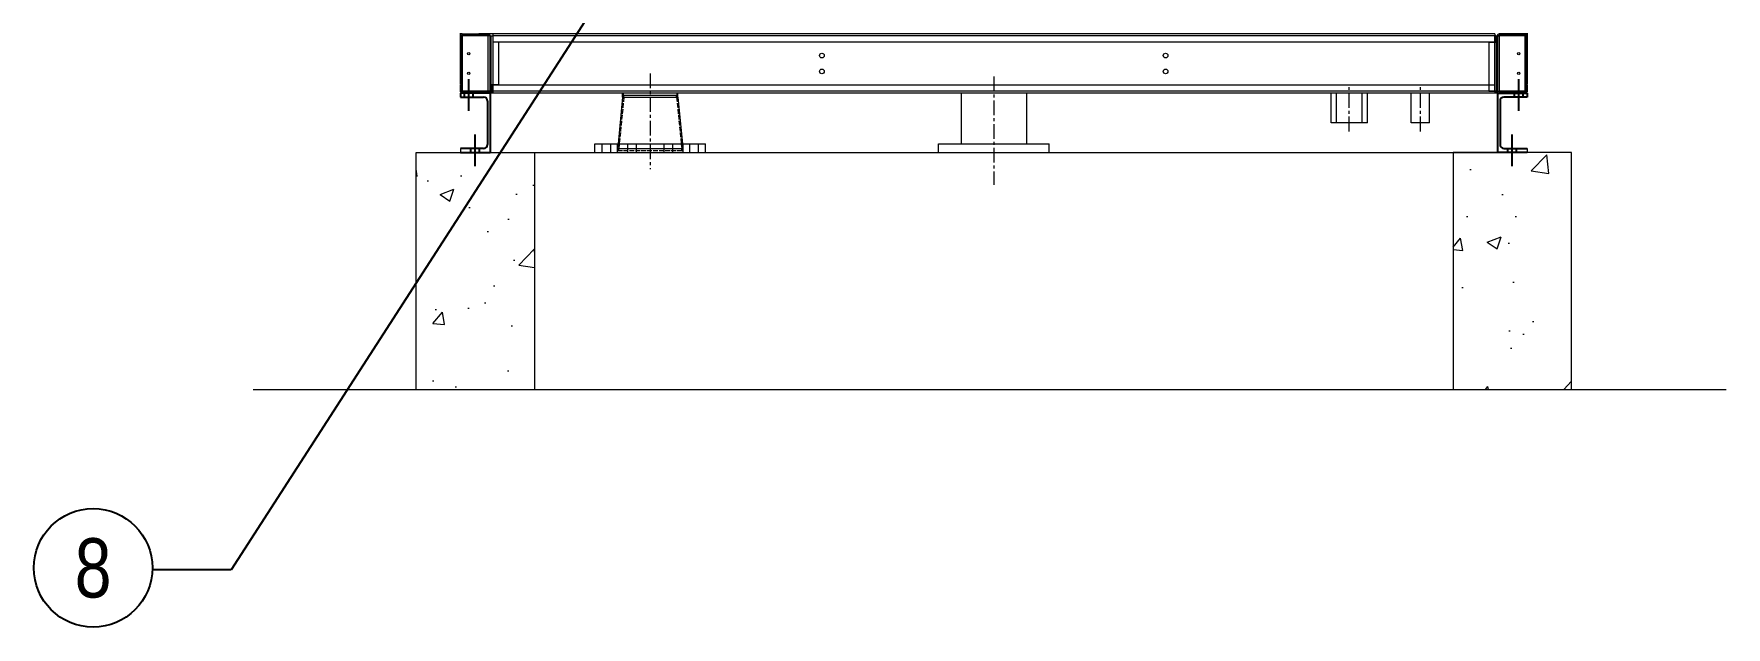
# Model space of a CAD drawing. Header units: millimetres. Extents: x -17070 to 42149, y -291348 to 30242.
# Drawn here: x 30271 to 34555, y 15678 to 17180 of the extents above; entities that cross this region are included whole.
import ezdxf
from ezdxf import colors
from ezdxf.entities.mleader import LeaderData, LeaderLine
from ezdxf.enums import TextEntityAlignment as Align
from ezdxf.math import Vec2, Vec3

# ---------------------------------------------------------------- set-up
doc = ezdxf.new("R2010")
doc.units = ezdxf.units.MM
for name, pattern in [('CENTER', [2, 1.25, -0.25, 0.25, -0.25]), ('CENTERX2', [4, 2.5, -0.5, 0.5, -0.5]), ('DASHED', [15, 12, -3])]:
    doc.linetypes.add(name, pattern=pattern)
for name, color, linetype in [('center', 1, 'CENTER'), ('냉각탑_dim', 1, 'Continuous'), ('냉각탑_text', 3, 'Continuous'), ('냉각탑_기초', 23, 'Continuous')]:
    doc.layers.add(name, color=color, linetype=linetype)
doc.styles.get("Standard").update_dxf_attribs({"font": 'arial.ttf'})

# ---------------------------------------------------------------- blocks, each defined once
blk = doc.blocks.new('2')
at = {"color": 7, "lineweight": 20, "ltscale": 0.003688}
blk.add_line((31350.6, 17175.3), (31350.6, 17181.9), dxfattribs=at)
at = {"color": 7, "lineweight": 20, "ltscale": 0.001198}
blk.add_line((31354.1, 17179.8), (31354.1, 17181.9), dxfattribs=at)
at = {"color": 7, "lineweight": 20, "ltscale": 0.036444}
for p, q in [((31355.3, 17179.9), (31420.9, 17179.9)), ((34045.9, 17179.9), (33980.3, 17179.9)), ((31355.3, 17176.7), (31420.9, 17176.7)), ((31420.9, 17175.2), (31355.3, 17175.2)), ((34045.9, 17176.7), (33980.3, 17176.7)), ((34045.9, 17175.2), (33980.3, 17175.2)), ((31420.9, 17034.6), (31355.3, 17034.6)), ((31355.3, 17034.6), (31420.9, 17034.6)), ((31355.3, 17033.1), (31420.9, 17033.1)), ((31355.3, 17029.9), (31420.9, 17029.9)), ((31355.3, 17029.9), (31420.9, 17029.9)), ((34045.9, 17034.6), (33980.3, 17034.6)), ((33980.3, 17034.6), (34045.9, 17034.6)), ((34045.9, 17033.1), (33980.3, 17033.1)), ((34045.9, 17029.9), (33980.3, 17029.9))]:
    blk.add_line(p, q, dxfattribs=at)
at = {"color": 7, "lineweight": 20, "ltscale": 0.000888889}
for p, q in [((31397.6, 17181.5), (31397.6, 17179.9)), ((32264.6, 17181.5), (32264.6, 17179.9))]:
    blk.add_line(p, q, dxfattribs=at)
at = {"color": 7, "lineweight": 20, "ltscale": 0.481667}
blk.add_line((32264.6, 17179.9), (31397.6, 17179.9), dxfattribs=at)
at = {"color": 7, "lineweight": 20}
for p, q in [((33968.9, 17179.9), (31432.3, 17179.9)), ((33968.9, 17175.2), (31432.3, 17175.2)), ((31432.3, 17159.9), (33968.9, 17159.9)), ((33968.9, 17049.9), (31432.3, 17049.9)), ((33968.9, 17034.6), (31432.3, 17034.6)), ((33968.9, 17029.9), (31432.3, 17029.9)), ((33646.5, 16954.9), (33554.5, 16954.9)), ((33803.5, 16954.9), (33757.5, 16954.9))]:
    blk.add_line(p, q, dxfattribs=at)
at = {"color": 7, "lineweight": 20, "ltscale": 0.002611}
for p, q in [((31432.3, 17179.9), (31432.3, 17175.2)), ((33968.9, 17179.9), (33968.9, 17175.2)), ((31425.6, 17175.2), (31420.9, 17175.2)), ((31427.6, 17175.2), (31432.3, 17175.2)), ((33973.6, 17157.9), (33968.9, 17157.9)), ((33975.6, 17175.2), (33980.3, 17175.2)), ((31427.6, 17051.9), (31432.3, 17051.9)), ((31425.6, 17034.6), (31420.9, 17034.6)), ((31432.3, 17034.6), (31432.3, 17029.9)), ((33968.9, 17034.6), (33968.9, 17029.9)), ((33973.6, 17034.6), (33968.9, 17034.6)), ((33975.6, 17034.6), (33980.3, 17034.6))]:
    blk.add_line(p, q, dxfattribs=at)
at = {"color": 7, "lineweight": 20, "ltscale": 0.001199}
blk.add_line((34047.1, 17181.9), (34047.1, 17179.8), dxfattribs=at)
at = {"color": 7, "lineweight": 20, "ltscale": 0.003722}
blk.add_line((34050.6, 17181.9), (34050.6, 17175.2), dxfattribs=at)
blk.add_line((34050.6, 17181.9), (34050.6, 17175.2), dxfattribs=at)
at = {"color": 7, "lineweight": 20, "ltscale": 0.0085}
for p, q in [((31350.6, 17159.9), (31350.6, 17175.2)), ((31353.8, 17159.9), (31353.8, 17175.2)), ((31432.3, 17175.2), (31432.3, 17159.9)), ((33968.9, 17157.9), (33953.6, 17157.9)), ((33968.9, 17159.9), (33968.9, 17175.2)), ((34047.4, 17175.2), (34047.4, 17159.9)), ((34050.6, 17175.2), (34050.6, 17159.9)), ((31350.6, 17034.6), (31350.6, 17049.9)), ((31353.8, 17034.6), (31353.8, 17049.9)), ((31432.3, 17051.9), (31447.6, 17051.9)), ((31432.3, 17049.9), (31432.3, 17034.6)), ((33968.9, 17034.6), (33968.9, 17049.9)), ((34047.4, 17049.9), (34047.4, 17034.6)), ((34050.6, 17049.9), (34050.6, 17034.6)), ((33953.6, 17034.6), (33968.9, 17034.6))]:
    blk.add_line(p, q, dxfattribs=at)
at = {"color": 7, "lineweight": 20, "ltscale": 0.001778}
for p, q in [((31350.6, 17159.9), (31353.8, 17159.9)), ((33973.6, 17175.2), (33970.4, 17175.2)), ((34050.6, 17159.9), (34047.4, 17159.9)), ((31350.6, 17049.9), (31353.8, 17049.9)), ((34050.6, 17049.9), (34047.4, 17049.9)), ((31427.6, 17034.6), (31430.8, 17034.6))]:
    blk.add_line(p, q, dxfattribs=at)
at = {"color": 7, "lineweight": 20, "ltscale": 0.06}
for p, q in [((31350.6, 17051.9), (31350.6, 17159.9)), ((31432.3, 17159.9), (31432.3, 17051.9)), ((31447.6, 17051.9), (31447.6, 17159.9)), ((34050.6, 17159.9), (34050.6, 17051.9))]:
    blk.add_line(p, q, dxfattribs=at)
at = {"color": 7, "lineweight": 20, "ltscale": 0.069}
for p, q in [((31354.1, 17051.9), (31354.1, 17176.1)), ((34047.1, 17176.1), (34047.1, 17051.9))]:
    blk.add_line(p, q, dxfattribs=at)
at = {"color": 7, "lineweight": 20, "ltscale": 0.078111}
for p, q in [((31355.3, 17175.2), (31355.3, 17034.6)), ((31420.9, 17034.6), (31420.9, 17175.2)), ((31425.6, 17034.6), (31425.6, 17175.2)), ((33975.6, 17175.2), (33975.6, 17034.6)), ((33980.3, 17175.2), (33980.3, 17034.6)), ((34045.9, 17034.6), (34045.9, 17175.2)), ((34045.9, 17175.2), (34045.9, 17034.6))]:
    blk.add_line(p, q, dxfattribs=at)
at = {"color": 7, "lineweight": 20, "ltscale": 0.000834306}
for p, q in [((31389.1, 17176.7), (31389.1, 17175.2)), ((34006.6, 17176.7), (34006.6, 17175.2)), ((34008.6, 17175.2), (34008.6, 17176.7))]:
    blk.add_line(p, q, dxfattribs=at)
at = {"color": 7, "lineweight": 20, "ltscale": 0.000833331}
for p, q in [((31392.6, 17176.7), (31392.6, 17175.2)), ((31394.6, 17176.7), (31394.6, 17175.2)), ((31398.1, 17176.7), (31398.1, 17175.2)), ((31414.6, 17175.2), (31414.6, 17176.7)), ((33986.6, 17175.2), (33986.6, 17176.7)), ((34003.1, 17176.7), (34003.1, 17175.2)), ((34012.1, 17175.2), (34012.1, 17176.7))]:
    blk.add_line(p, q, dxfattribs=at)
at = {"color": 7, "lineweight": 20, "ltscale": 0.0685}
for p, q in [((31427.6, 17175.2), (31427.6, 17051.9)), ((33953.6, 17157.9), (33953.6, 17034.6)), ((33968.9, 17034.6), (33968.9, 17157.9)), ((33973.6, 17034.6), (33973.6, 17157.9))]:
    blk.add_line(p, q, dxfattribs=at)
at = {"color": 7, "lineweight": 20, "ltscale": 0.009611}
for p, q in [((33968.9, 17175.2), (33968.9, 17157.9)), ((33970.4, 17175.2), (33970.4, 17157.9)), ((33973.6, 17157.9), (33973.6, 17175.2)), ((31427.6, 17051.9), (31427.6, 17034.6)), ((31430.8, 17034.6), (31430.8, 17051.9))]:
    blk.add_line(p, q, dxfattribs=at)
at = {"color": 7, "lineweight": 20, "ltscale": 0.000833333}
for p, q in [((33970.4, 17175.2), (33968.9, 17175.2)), ((31352.6, 17051.9), (31354.1, 17051.9)), ((34048.6, 17051.9), (34047.1, 17051.9)), ((31390.6, 17033.4), (31389.1, 17033.4)), ((31398.1, 17033.4), (31396.6, 17033.4)), ((31420.9, 17034.6), (31422.4, 17034.6)), ((31432.3, 17034.6), (31430.8, 17034.6)), ((33980.3, 17034.6), (33978.8, 17034.6)), ((34003.1, 17033.4), (34004.6, 17033.4)), ((34010.6, 17033.4), (34012.1, 17033.4))]:
    blk.add_line(p, q, dxfattribs=at)
at = {"color": 7, "lineweight": 20, "ltscale": 0.060001}
blk.add_line((34050.6, 17159.9), (34050.6, 17051.9), dxfattribs=at)
at = {"color": 7, "lineweight": 20, "ltscale": 0.001944}
for p, q in [((31354.1, 17051.9), (31350.6, 17051.9)), ((34047.1, 17051.9), (34050.6, 17051.9)), ((31389.1, 17033.4), (31392.6, 17033.4)), ((34012.1, 17033.4), (34008.6, 17033.4))]:
    blk.add_line(p, q, dxfattribs=at)
at = {"color": 7, "lineweight": 20, "ltscale": 0.001111}
for p, q in [((31350.6, 17051.9), (31352.6, 17051.9)), ((31427.6, 17049.9), (31425.6, 17049.9)), ((31432.3, 17051.9), (31432.3, 17049.9)), ((33975.6, 17049.9), (33973.6, 17049.9)), ((34048.6, 17051.9), (34050.6, 17051.9)), ((31394.6, 17033.4), (31396.6, 17033.4)), ((34004.6, 17033.4), (34006.6, 17033.4))]:
    blk.add_line(p, q, dxfattribs=at)
at = {"color": 7, "lineweight": 20, "ltscale": 0.010111}
for p, q in [((31354.1, 17033.7), (31354.1, 17051.9)), ((34047.1, 17051.9), (34047.1, 17033.7)), ((34047.1, 17051.9), (34047.1, 17033.7))]:
    blk.add_line(p, q, dxfattribs=at)
at = {"color": 1, "linetype": 'CENTERX2', "ltscale": 50}
for p, q in [((31371.6, 16984.9), (31371.6, 17064.9)), ((34029.6, 16984.9), (34029.6, 17064.9)), ((31388.1, 16844.9), (31388.1, 16924.9)), ((34013.1, 16844.9), (34013.1, 16924.9))]:
    blk.add_line(p, q, dxfattribs=at)
at = {"color": 7, "lineweight": 20, "ltscale": 0.000632501}
blk.add_line((31350.6, 17033.4), (31350.6, 17034.6), dxfattribs=at)
at = {"color": 7, "lineweight": 25, "ltscale": 0.008333}
for p, q in [((31350.6, 17029.9), (31350.6, 17019.9)), ((34050.6, 17029.9), (34050.6, 17019.9))]:
    blk.add_line(p, q, dxfattribs=at)
at = {"color": 7, "lineweight": 25, "ltscale": 0.125}
for p, q in [((31425.6, 17029.9), (31350.6, 17029.9)), ((33975.6, 17029.9), (34050.6, 17029.9)), ((31350.6, 16879.9), (31425.6, 16879.9)), ((34050.6, 16879.9), (33975.6, 16879.9))]:
    blk.add_line(p, q, dxfattribs=at)
at = {"color": 7, "lineweight": 25, "ltscale": 0.05125}
for p, q in [((31350.6, 17019.9), (31409.1, 17019.9)), ((34050.6, 17019.9), (33992.1, 17019.9)), ((31409.1, 16889.9), (31350.6, 16889.9)), ((33992.1, 16889.9), (34050.6, 16889.9))]:
    blk.add_line(p, q, dxfattribs=at)
at = {"color": 7, "lineweight": 20, "ltscale": 0.000665759}
blk.add_line((31354.1, 17029.9), (31355.3, 17029.9), dxfattribs=at)
at = {"color": 7, "lineweight": 20, "ltscale": 0.00066576}
blk.add_line((31354.1, 17029.9), (31355.3, 17029.9), dxfattribs=at)
at = {"color": 7, "lineweight": 20, "ltscale": 0.019278}
for p, q in [((31354.4, 17033.4), (31389.1, 17033.4)), ((31389.1, 17033.4), (31354.4, 17033.4)), ((34012.1, 17033.4), (34046.8, 17033.4)), ((34046.8, 17033.4), (34012.1, 17033.4))]:
    blk.add_line(p, q, dxfattribs=at)
for p, q in [((31360.6, 17019.9), (31360.6, 17029.9)), ((31382.6, 17019.9), (31382.6, 17029.9)), ((34018.6, 17019.9), (34018.6, 17029.9)), ((34040.6, 17019.9), (34040.6, 17029.9)), ((31377.1, 16879.9), (31377.1, 16889.9)), ((31399.1, 16879.9), (31399.1, 16889.9)), ((34002.1, 16879.9), (34002.1, 16889.9)), ((34024.1, 16879.9), (34024.1, 16889.9))]:
    blk.add_line(p, q)
at = {"color": 7, "lineweight": 20, "ltscale": 0.000666669}
for p, q in [((31389.1, 17034.6), (31389.1, 17033.4)), ((31398.1, 17034.6), (31398.1, 17033.4))]:
    blk.add_line(p, q, dxfattribs=at)
at = {"color": 7, "lineweight": 20, "ltscale": 0.000667645}
for p, q in [((31392.6, 17034.6), (31392.6, 17033.4)), ((31396.6, 17033.4), (31396.6, 17034.6)), ((34006.6, 17033.4), (34006.6, 17034.6))]:
    blk.add_line(p, q, dxfattribs=at)
at = {"color": 7, "lineweight": 20, "ltscale": 0.00066667}
for p, q in [((31394.6, 17034.6), (31394.6, 17033.4)), ((34004.6, 17034.6), (34004.6, 17033.4)), ((34008.6, 17033.4), (34008.6, 17034.6))]:
    blk.add_line(p, q, dxfattribs=at)
at = {"color": 7, "lineweight": 20, "ltscale": 0.013167}
for p, q in [((31421.8, 17033.4), (31398.1, 17033.4)), ((34003.1, 17033.4), (33979.4, 17033.4))]:
    blk.add_line(p, q, dxfattribs=at)
at = {"color": 7, "lineweight": 20, "ltscale": 0.000166667}
for p, q in [((31398.1, 17033.4), (31398.1, 17033.1)), ((34003.1, 17033.4), (34003.1, 17033.1))]:
    blk.add_line(p, q, dxfattribs=at)
at = {"color": 7, "lineweight": 25, "ltscale": 0.091667}
for p, q in [((31419.1, 17009.9), (31419.1, 16899.9)), ((33982.1, 17009.9), (33982.1, 16899.9))]:
    blk.add_line(p, q, dxfattribs=at)
at = {"color": 7, "lineweight": 20, "ltscale": 0.006332}
blk.add_line((31432.3, 17029.9), (31420.9, 17029.9), dxfattribs=at)
at = {"color": 7, "lineweight": 20, "ltscale": 0.003809}
for p, q in [((31432.3, 17033.4), (31425.5, 17033.4)), ((33975.8, 17033.4), (33968.9, 17033.4))]:
    blk.add_line(p, q, dxfattribs=at)
at = {"ltscale": 25}
for p, q in [((31425.6, 17029.9), (31425.6, 16879.9)), ((33975.6, 17029.9), (33975.6, 16879.9))]:
    blk.add_line(p, q, dxfattribs=at)
at = {"color": 7, "lineweight": 13}
for p, q in [((31761.2, 17019.6), (31749.6, 16901.9)), ((31761.1, 17024.6), (31761.1, 17029.9)), ((31761.2, 17024.6), (31892.3, 17024.6)), ((31761.2, 17019.6), (31892.3, 17019.6)), ((31900.9, 17024.6), (31900.9, 17029.9)), ((31900.9, 17019.6), (31912.5, 16901.9)), ((31691, 16901.9), (31971, 16901.9)), ((31691, 16879.9), (31971, 16879.9))]:
    blk.add_line(p, q, dxfattribs=at)
at = {"color": 7, "linetype": 'DASHED', "lineweight": 13}
for p, q in [((31764.2, 17019.5), (31751.4, 16889.8)), ((31763.1, 17024.6), (31763.1, 17029.9)), ((31764.2, 17019.5), (31897.9, 17019.5)), ((31769.7, 17019.6), (31900.9, 17019.6)), ((31897.9, 17019.5), (31910.6, 16889.8)), ((31898.9, 17024.6), (31898.9, 17029.9)), ((31748.4, 16889.9), (31913.6, 16889.9)), ((31748.4, 16884.9), (31903.5, 16884.9)), ((31751.4, 16889.8), (31900.9, 16889.8)), ((31761.2, 16889.8), (31910.6, 16889.8))]:
    blk.add_line(p, q, dxfattribs=at)
at = {"color": 7, "lineweight": 13, "ltscale": 0.436875}
for p, q in [((31761.1, 17024.6), (31831, 17024.6)), ((31831, 17024.6), (31900.9, 17024.6))]:
    blk.add_line(p, q, dxfattribs=at)
at = {"color": 7, "lineweight": 13, "ltscale": 0.03125}
for p, q in [((31761.2, 17019.6), (31761.2, 17024.6)), ((31900.9, 17019.6), (31900.9, 17024.6))]:
    blk.add_line(p, q, dxfattribs=at)
at = {"color": 7, "linetype": 'DASHED', "lineweight": 13, "ltscale": 0.053443}
blk.add_line((31761.2, 17019.6), (31769.7, 17019.6), dxfattribs=at)
at = {"color": 7, "linetype": 'DASHED', "lineweight": 13, "ltscale": 0.032169}
for p, q in [((31764.2, 17019.5), (31764.2, 17024.6)), ((31897.9, 17019.5), (31897.9, 17024.6))]:
    blk.add_line(p, q, dxfattribs=at)
at = {"color": 7, "lineweight": 13, "ltscale": 0.053443}
for p, q in [((31892.3, 17024.6), (31900.9, 17024.6)), ((31892.3, 17019.6), (31900.9, 17019.6))]:
    blk.add_line(p, q, dxfattribs=at)
at = {"color": 7, "lineweight": 20, "ltscale": 0.071111}
for p, q in [((32618, 17029.9), (32618, 16901.9)), ((32783.2, 17029.9), (32783.2, 16901.9))]:
    blk.add_line(p, q, dxfattribs=at)
at = {"lineweight": 5}
for p, q in [((33554.5, 16954.9), (33554.5, 17029.9)), ((33568, 16954.9), (33568, 17029.9)), ((33633, 16954.9), (33633, 17029.9)), ((33646.5, 16954.9), (33646.5, 17029.9)), ((33757.5, 16954.9), (33757.5, 17029.9)), ((33803.5, 16954.9), (33803.5, 17029.9)), ((31425.6, 16879.9), (33975.6, 16879.9))]:
    blk.add_line(p, q, dxfattribs=at)
at = {"color": 7, "lineweight": 20, "ltscale": 0.006333}
blk.add_line((33980.3, 17029.9), (33968.9, 17029.9), dxfattribs=at)
at = {"color": 7, "lineweight": 20, "ltscale": 0.000667643}
for p, q in [((34003.1, 17033.4), (34003.1, 17034.6)), ((34012.1, 17033.4), (34012.1, 17034.6))]:
    blk.add_line(p, q, dxfattribs=at)
at = {"color": 7, "lineweight": 20, "ltscale": 0.00066766}
blk.add_line((34003.1, 17033.4), (34003.1, 17034.6), dxfattribs=at)
at = {"color": 7, "lineweight": 20, "ltscale": 0.000666671}
for p, q in [((34047.1, 17029.9), (34045.9, 17029.9)), ((34050.6, 17034.6), (34050.6, 17033.4))]:
    blk.add_line(p, q, dxfattribs=at)
at = {"color": 7, "lineweight": 15, "ltscale": 0.0625}
for p, q in [((31350.6, 16889.9), (31350.6, 16879.9)), ((34050.6, 16889.9), (34050.6, 16879.9))]:
    blk.add_line(p, q, dxfattribs=at)
at = {"color": 7, "lineweight": 13, "ltscale": 0.1375}
for p, q in [((31691, 16879.9), (31691, 16901.9)), ((31971, 16879.9), (31971, 16901.9))]:
    blk.add_line(p, q, dxfattribs=at)
at = {"color": 7, "linetype": 'DASHED', "lineweight": 13, "ltscale": 0.1375}
for p, q in [((31709.2, 16879.9), (31709.2, 16901.9)), ((31731.2, 16879.9), (31731.2, 16901.9)), ((31748, 16879.9), (31748, 16901.9)), ((31774.1, 16879.9), (31774.1, 16901.9)), ((31796.1, 16879.9), (31796.1, 16901.9)), ((31866, 16879.9), (31866, 16901.9)), ((31888, 16879.9), (31888, 16901.9)), ((31914, 16879.9), (31914, 16901.9)), ((31930.9, 16879.9), (31930.9, 16901.9)), ((31952.9, 16879.9), (31952.9, 16901.9))]:
    blk.add_line(p, q, dxfattribs=at)
at = {"color": 7, "linetype": 'DASHED', "lineweight": 13, "ltscale": 0.075362}
for p, q in [((31749.6, 16901.9), (31748.4, 16889.9)), ((31912.5, 16901.9), (31913.6, 16889.9))]:
    blk.add_line(p, q, dxfattribs=at)
at = {"color": 7, "linetype": 'DASHED', "lineweight": 13, "ltscale": 0.03125}
for p, q in [((31748.4, 16884.9), (31748.4, 16889.9)), ((31913.6, 16884.9), (31913.6, 16889.9))]:
    blk.add_line(p, q, dxfattribs=at)
at = {"color": 7, "linetype": 'DASHED', "lineweight": 13, "ltscale": 0.030331}
for p, q in [((31751.4, 16884.9), (31751.4, 16889.8)), ((31910.6, 16884.9), (31910.6, 16889.8))]:
    blk.add_line(p, q, dxfattribs=at)
at = {"color": 7, "linetype": 'DASHED', "lineweight": 13, "ltscale": 0.063198}
blk.add_line((31903.5, 16884.9), (31913.6, 16884.9), dxfattribs=at)
at = {"color": 7, "lineweight": 20, "ltscale": 0.00592}
for p, q in [((32560.6, 16901.9), (32571.3, 16901.9)), ((32560.6, 16879.9), (32571.3, 16879.9))]:
    blk.add_line(p, q, dxfattribs=at)
at = {"color": 7, "lineweight": 20, "ltscale": 0.012222}
for p, q in [((32560.6, 16879.9), (32560.6, 16901.9)), ((32840.6, 16879.9), (32840.6, 16901.9))]:
    blk.add_line(p, q, dxfattribs=at)
at = {"color": 7, "lineweight": 20, "ltscale": 0.149635}
for p, q in [((32571.3, 16901.9), (32840.6, 16901.9)), ((32571.3, 16879.9), (32840.6, 16879.9))]:
    blk.add_line(p, q, dxfattribs=at)
at = {"color": 7, "lineweight": 20}
for centre, radius in [((31371.6, 17129.9), 3), ((32265.6, 17124.9), 6), ((33135.6, 17124.9), 6), ((34029.6, 17129.9), 3), ((31371.6, 17079.9), 3), ((32265.6, 17084.9), 6), ((33135.6, 17084.9), 6), ((34029.6, 17079.9), 3)]:
    blk.add_circle(centre, radius, dxfattribs=at)
for centre, radius, start, end in [((31355.3, 17175.2), 4.7, 90, 180), ((31420.9, 17175.2), 4.7, 0, 90), ((33980.3, 17175.2), 4.7, 90, 180), ((34045.9, 17175.2), 4.7, 0, 90), ((31355.3, 17175.2), 1.5, 90, 180), ((31420.9, 17175.2), 1.5, 0, 90), ((33980.3, 17175.2), 1.5, 90, 180), ((34045.9, 17175.2), 1.5, 0, 90), ((31355.3, 17034.6), 4.7, 180, 270), ((31354.1, 17033.4), 3.5, 180, 270), ((31355.3, 17034.6), 1.5, 180, 270), ((31389.1, 17033.4), 3.5, 270, 270.9147), ((31389.1, 17033.4), 1.5, 348.463, 0), ((31389.1, 17033.4), 3.5, 355.0829, 0), ((31420.9, 17034.6), 1.5, 270, 0), ((31420.9, 17034.6), 4.7, 270, 0), ((33980.3, 17034.6), 4.7, 180, 270), ((33980.3, 17034.6), 1.5, 180, 270), ((34012.1, 17033.4), 3.5, 180, 184.9171), ((34012.1, 17033.4), 1.5, 180, 191.537), ((34012.1, 17033.4), 3.5, 269.0991, 270), ((34045.9, 17034.6), 1.5, 270, 0), ((34045.9, 17034.6), 4.7, 270, 0), ((34047.1, 17033.4), 3.5, 270, 0)]:
    blk.add_arc(centre, radius, start, end, dxfattribs=at)
at = {"color": 7, "lineweight": 25}
for centre, start, end in [((31409.1, 17009.9), 0, 90), ((33992.1, 17009.9), 90, 180), ((31409.1, 16899.9), 270, 0), ((33992.1, 16899.9), 180, 270)]:
    blk.add_arc(centre, 10, start, end, dxfattribs=at)
at = {"layer": 'center', "lineweight": 20, "ltscale": 30}
for p, q in [((31831, 17079.9), (31831, 16837.3)), ((33600.5, 16932.8), (33600.5, 17046.2)), ((33780.5, 16932.8), (33780.5, 17046.2))]:
    blk.add_line(p, q, dxfattribs=at)

msp = doc.modelspace()

# ---------------------------------------------------------------- hatches: boundary and pattern name
at = {"layer": '냉각탑_기초', "lineweight": 20, "ltscale": 30}
h = msp.add_hatch(dxfattribs=at)
h.set_pattern_fill('AR-CONC', color=256, scale=50, style=0)
h.set_pattern_definition([(50, (16609.6, 338.6), (358.63, -31.376), [37.5, -412.5]), (355, (16609.6, 338.6), (-69.3757, 376.096), [30, -330]), (100.4514, (16639.5, 336), (289.2547, 344.72), [31.87, -350.571]), (46.1842, (16609.6, 438.6), (533.6205, -82.7595), [56.25, -618.75]), (96.6356, (16654.1, 431.7), (467.331, 487.059), [47.805, -525.856]), (351.1842, (16609.6, 438.6), (467.331, 487.059), [45, -495]), (21, (16659.6, 413.6), (298.4535, -201.3094), [37.5, -412.5]), (326, (16659.6, 413.6), (121.6577, 362.575), [30, -330]), (71.4514, (16684.5, 396.83), (420.1113, 161.265), [31.87, -350.571]), (37.5, (16609.61, 338.61), (6.0799, 166.4469), [0, -326, 0, -335, 0, -331.25]), (7.5, (16609.61, 338.6), (131.5348, 197.2059), [0, -191, 0, -318.5, 0, -126.25]), (327.5, (16498.11, 338.61), (266.9112, -11.2774), [0, -125, 0, -390, 0, -517.5]), (317.5, (16448.11, 338.6), (291.593, 50.0525), [0, -162.5, 0, -259, 0, -367.5])])
h.paths.add_polyline_path([(31538.1, 16879.9), (31238.1, 16879.9), (31238.1, 16279.9), (31538.1, 16279.9)])
h = msp.add_hatch(dxfattribs=at)
h.set_pattern_fill('AR-CONC', color=256, scale=50, style=0)
h.set_pattern_definition([(50, (17104.6, 338.6), (358.63, -31.376), [37.5, -412.5]), (355, (17104.6, 338.6), (-69.3757, 376.096), [30, -330]), (100.4514, (17134.5, 336), (289.2547, 344.72), [31.87, -350.571]), (46.1842, (17104.6, 438.6), (533.6205, -82.7595), [56.25, -618.75]), (96.6356, (17149.1, 431.7), (467.331, 487.059), [47.805, -525.856]), (351.1842, (17104.6, 438.6), (467.331, 487.059), [45, -495]), (21, (17154.6, 413.6), (298.4535, -201.3094), [37.5, -412.5]), (326, (17154.6, 413.6), (121.6577, 362.575), [30, -330]), (71.4514, (17179.5, 396.83), (420.1113, 161.265), [31.87, -350.571]), (37.5, (17104.61, 338.61), (6.0799, 166.4469), [0, -326, 0, -335, 0, -331.25]), (7.5, (17104.61, 338.6), (131.5348, 197.2059), [0, -191, 0, -318.5, 0, -126.25]), (327.5, (16993.11, 338.61), (266.9112, -11.2774), [0, -125, 0, -390, 0, -517.5]), (317.5, (16943.1, 338.6), (291.593, 50.0525), [0, -162.5, 0, -259, 0, -367.5])])
h.paths.add_polyline_path([(33863.1, 16879.9), (34163.1, 16879.9), (34163.1, 16279.9), (33863.1, 16279.9)])

# ---------------------------------------------------------------- linework, layer by layer
at = {"layer": 'center', "lineweight": 20, "ltscale": 30}
msp.add_line((32700.6, 17071.6), (32700.6, 16797.7), dxfattribs=at)
at = {"layer": '냉각탑_dim', "linetype": 'ByBlock', "lineweight": -3}
msp.add_circle((30420.7, 15828.2), 150, dxfattribs=at)
at = {"layer": '냉각탑_기초', "lineweight": 20, "ltscale": 30}
msp.add_line((30826.1, 16279.9), (34554.5, 16279.9), dxfattribs=at)
for points in [[(31238.1, 16279.9), (31238.1, 16879.9), (31538.1, 16879.9), (31538.1, 16279.9)], [(34163.1, 16279.9), (34163.1, 16879.9), (33863.1, 16879.9), (33863.1, 16279.9)]]:
    msp.add_lwpolyline(points, dxfattribs=at)

# ---------------------------------------------------------------- block references
msp.add_blockref('2', (0, 0))

# ---------------------------------------------------------------- texts
at = {"layer": '냉각탑_text', "width": 0.8}
msp.add_text('8', height=150, dxfattribs=at).set_placement((30420.7, 15828.2), align=Align.MIDDLE_CENTER)

# ---------------------------------------------------------------- leaders
at = {"layer": '냉각탑_dim', "lineweight": -3}
ml = msp.add_multileader_mtext('Standard', dxfattribs=at)
ml.set_content('')
ml.set_leader_properties(color=256)
ml.build(insert=Vec2(0, 0))
ml.multileader.update_dxf_attribs({"text_right_attachment_type": 6, "dogleg_length": 5, "arrow_head_size": 180, "scale": 30})
ctx = ml.context
ctx.base_point, ctx.scale, ctx.char_height, ctx.arrow_head_size, ctx.landing_gap_size, ctx.plane_origin = Vec3(30570.6, 15823.5), 30, 7.18, 180, 3.59, Vec3(32075.6, 16149.2)
ctx.right_attachment, ctx.text_align_type = 6, 2
notes = []
notes.append((ctx, [(0, (1, 1, 0), (30770.1, 15823.5), (-1, 0), 199.5, [(0, [(31945.5, 17646.1)], 0, [])])]))
ctx.mtext, ml.multileader.dxf.content_type = None, 0
for ctx, leaders in notes:
    for number, flags, end, landing, length, lines in leaders:
        leader = LeaderData()
        leader.index, (leader.has_last_leader_line, leader.has_dogleg_vector, leader.attachment_direction) = number, flags
        leader.last_leader_point, leader.dogleg_vector, leader.dogleg_length = Vec3(end), Vec3(landing), length
        for number, points, colour, breaks in lines:
            line = LeaderLine()
            line.index, line.vertices, line.color, line.breaks = number, Vec3.list(points), colors.encode_raw_color(colour), breaks
            leader.lines.append(line)
        ctx.leaders.append(leader)

doc.saveas('drawing.dxf')
